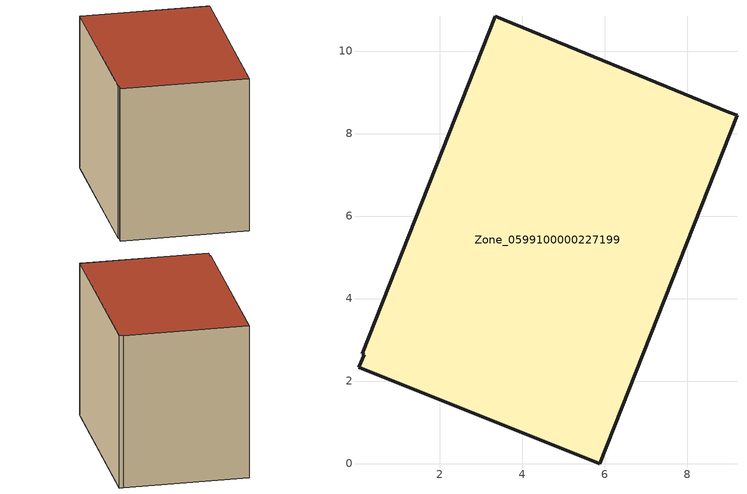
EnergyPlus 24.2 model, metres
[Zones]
Zone_0599100000227199
 floor ground (C_G): 3.34,10.84 9.01,8.51 9.21,8.44 5.88,0 0.03,2.34 0.17,2.64 0.12,2.66 z0
 wall outside (C_F): 5.88,0 9.21,8.44 9.01,8.51 3.34,10.84 0.12,2.66 0.17,2.64 0.03,2.34 5.88,0 z0:7.91
 roof outside (C_R): 9.01,8.51 3.34,10.84 0.12,2.66 0.17,2.64 0.03,2.34 5.88,0 9.21,8.44 z7.91
[BUILDING]
Pand.0599100000227199: North Axis=0; Terrain=City; Loads Convergence Tolerance Value=0.04; Temperature Convergence Tolerance Value=0.4; Solar Distribution=FullExterior; Maximum Number of Warmup Days=25; Minimum Number of Warmup Days=1
[Site:Location]
Rotterdam.The.Hague.AP_ZH_NLD Design_Conditions: Latitude=51.96; Longitude=4.45; Time Zone=1; Elevation=-4.5
[SITE:GROUNDTEMPERATURE:BUILDINGSURFACE]
18, 18, 18, 18, 18, 18, 18, 18, 18, 18, 18, 18
[MATERIAL] Thermal Absorptance=0.9; Solar Absorptance=0.7; Visible Absorptance=0.7
Name | Roughness | Thickness | Conductivity | Density | Specific Heat
G.TI.1975-1991 | MediumSmooth | 0.15 | 0.288461 | 540 | 1210
F.TI.1975-1991 | Rough | 0.3 | 0.230769 | 1920 | 840
R.TI.1975-1991 | MediumRough | 0.2 | 0.153846 | 1500 | 1000
[CONSTRUCTION]
C_G: G.TI.1975-1991
C_F: F.TI.1975-1991
C_R: R.TI.1975-1991
[ZONE]
Zone_0599100000227199: Type=1; Multiplier=1; Ceiling Height=Autocalculate; Volume=Autocalculate; Floor Area=autocalculate; Part of Total Floor Area=Yes
[ZONEINFILTRATION:DESIGNFLOWRATE]
Infil_Zone_0599100000227199: Zone or ZoneList or Space or SpaceList=Zone_0599100000227199; Schedule=AlwaysOn; Design Flow Rate Calculation Method=Flow/Area; Flow Rate per Floor Area=0.003; Constant Term Coefficient=1; Temperature Term Coefficient=0; Velocity Term Coefficient=0; Velocity Squared Term Coefficient=0
[HVACTEMPLATE:ZONE:IDEALLOADSAIRSYSTEM]
Zone_0599100000227199: Maximum Heating Supply Air Temperature=50; Minimum Cooling Supply Air Temperature=13; Maximum Heating Supply Air Humidity Ratio=0.0156; Minimum Cooling Supply Air Humidity Ratio=0.0077; Heating Limit=NoLimit; Cooling Limit=NoLimit; Dehumidification Control Type=ConstantSensibleHeatRatio; Cooling Sensible Heat Ratio=0.7; Dehumidification Setpoint=60; Humidification Control Type=None; Humidification Setpoint=30; Outdoor Air Method=None; Outdoor Air Flow Rate per Person=0.00944; Outdoor Air Flow Rate per Zone Floor Area=0; Outdoor Air Flow Rate per Zone=0; Demand Controlled Ventilation Type=None; Outdoor Air Economizer Type=NoEconomizer; Heat Recovery Type=None; Sensible Heat Recovery Effectiveness=0.7; Latent Heat Recovery Effectiveness=0.65
[ZONECONTROL:THERMOSTAT]
ThermostatControl_Zone_0599100000227199: Zone or ZoneList=Zone_0599100000227199; Control Type Schedule=DualSetpointControlType; Control 1=Thermostat_Zone_0599100000227199; Temperature Difference Between Cutout And Setpoint=0
[THERMOSTATSETPOINT:DUALSETPOINT]
Thermostat_Zone_0599100000227199: Heating Setpoint Temperature Schedule=HeatingSetpoint_Zone_0599100000227199; Cooling Setpoint Temperature Schedule=CoolingSetpoint_Zone_0599100000227199
[SCHEDULE:COMPACT]
HeatingSetpoint_Zone_0599100000227199: Through: 12/31, For: AllDays, Until: 24:00, 21
CoolingSetpoint_Zone_0599100000227199: Through: 12/31, For: AllDays, Until: 24:00, 24
DualSetpointControlType: Through: 12/31, For: AllDays, Until: 24:00, 4
AlwaysOn: Through: 12/31, For: AllDays, Until: 24:00, 1
